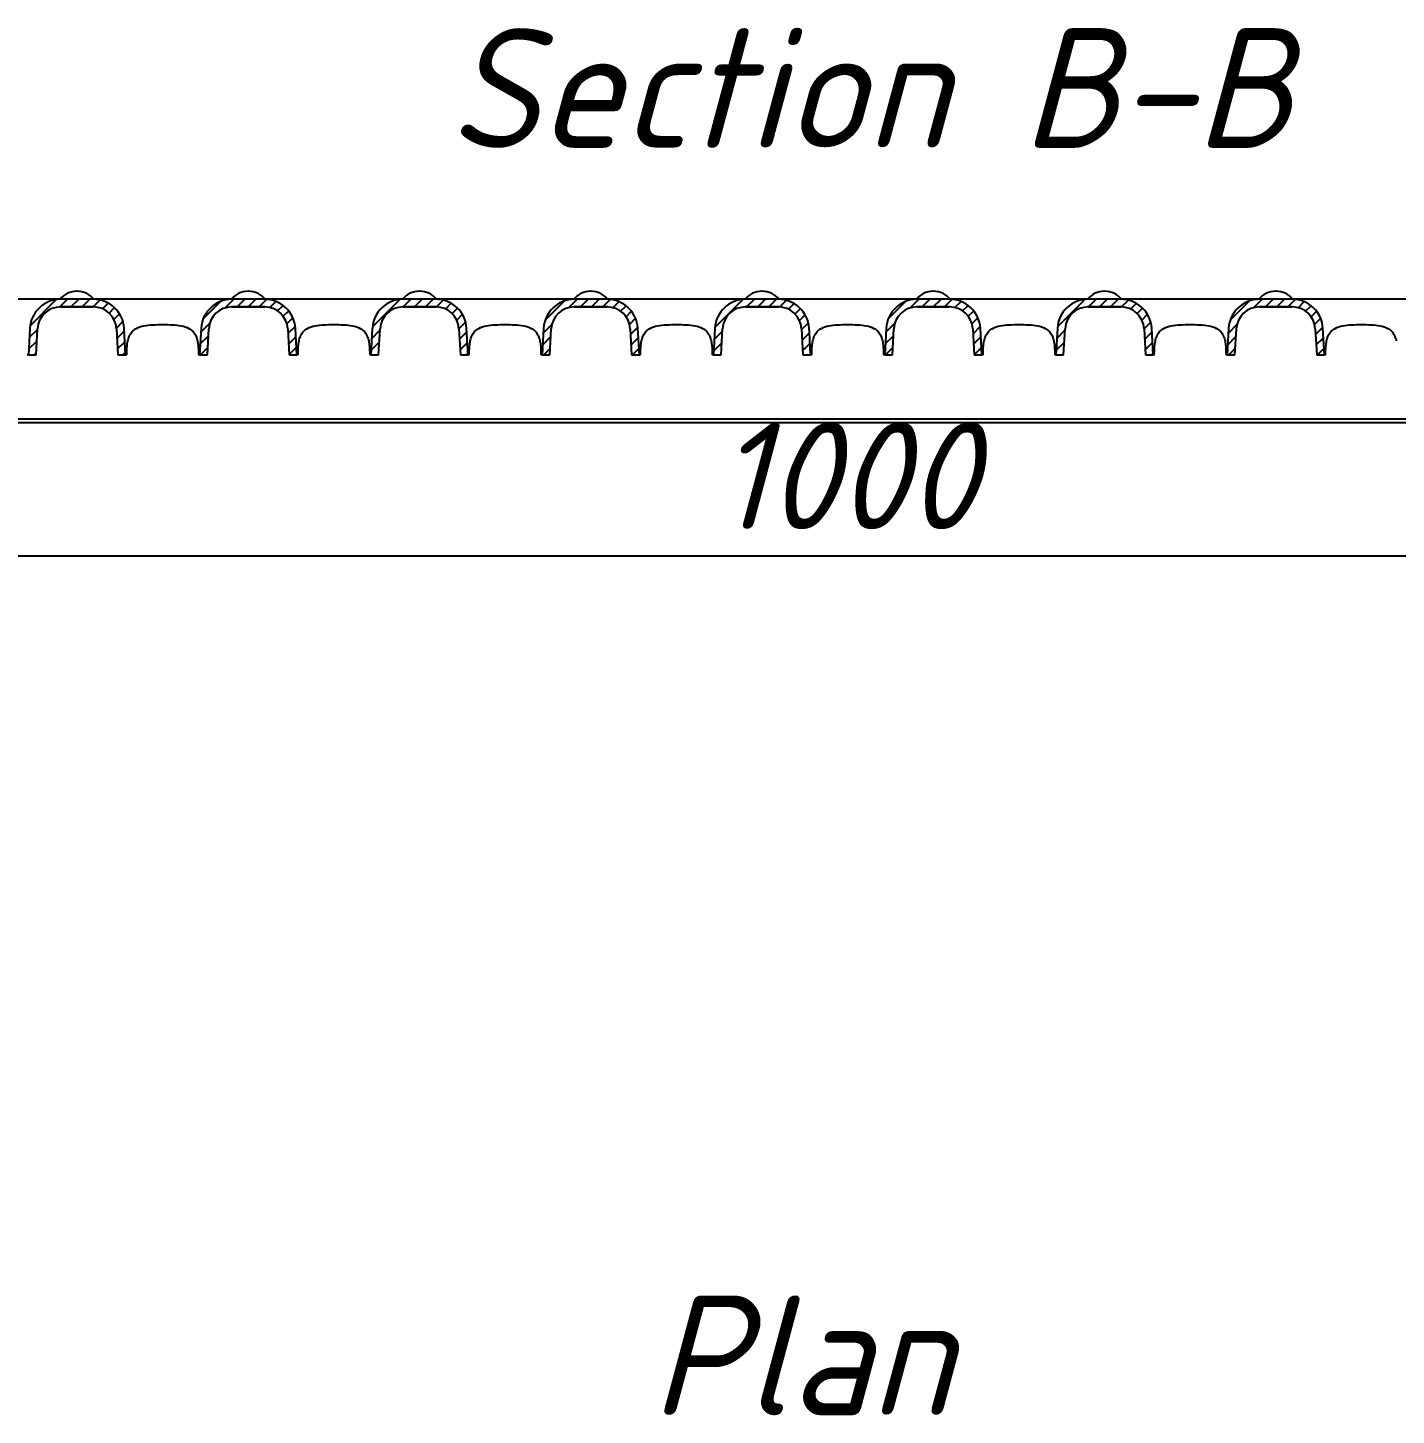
# Model space of a CAD drawing. Header units: millimetres. Extents: x 29006 to 29645, y 5570 to 5801.
# Drawn here: x 29049.02 to 29081.04, y 5766.58 to 5799.04 of the extents above; entities that cross this region are included whole.
import ezdxf

# ---------------------------------------------------------------- set-up
doc = ezdxf.new("R2010")
doc.units = ezdxf.units.MM
doc.styles.add('GOST-2.304_Type-B_italic', font='')
doc.styles.get('GOST-2.304_Type-B_italic').set_extended_font_data('GOST Common', italic=True)
doc.dimstyles.new('ISO-25', dxfattribs={"dimtxt": 2.5, "dimasz": 2.5, "dimexe": 1.25, "dimexo": 0.625, "dimtad": 1, "dimtoh": 1, "dimtxsty": 'GOST-2.304_Type-B_italic', "dimcen": 2.5, "dimadec": 0, "dimazin": 0, "dimtfac": 1, "dimtmove": 0, "dimatfit": 3, "dimfxl": 1, "dimarcsym": 0})

# ---------------------------------------------------------------- blocks, each defined once
blk = doc.blocks.new('*D23')
at = {"color": 0, "lineweight": -2, "transparency": 16777216}
for p, q in [((29018.167, 5792.065), (29018.167, 5785.437)), ((29118.167, 5792.065), (29118.167, 5785.437)), ((29020.667, 5786.687), (29115.667, 5786.687))]:
    blk.add_line(p, q, dxfattribs=at)
at = {"color": 0, "transparency": 16777216}
for points in [[(29020.667, 5787.104), (29020.667, 5786.27), (29018.167, 5786.687)], [(29115.667, 5787.104), (29115.667, 5786.27), (29118.167, 5786.687)]]:
    blk.add_solid(points, dxfattribs=at)
at = {"layer": 'Defpoints', "color": 0, "transparency": 16777216}
for p in [(29018.167, 5792.69), (29118.167, 5792.69), (29118.167, 5786.687)]:
    blk.add_point(p, dxfattribs=at)
at = {"color": 0, "transparency": 16777216, "insert": (29068.167, 5788.562), "char_height": 2.5, "attachment_point": 5, "style": 'GOST-2.304_Type-B_italic'}
blk.add_mtext('1000', dxfattribs=at)

msp = doc.modelspace()

# ---------------------------------------------------------------- linework, layer by layer
at = {"color": 0}
for p, q in [((29050.177, 5792.878), (29050.169, 5792.878)), ((29054.184, 5792.878), (29054.176, 5792.878)), ((29058.191, 5792.878), (29058.183, 5792.878)), ((29062.198, 5792.878), (29062.19, 5792.878)), ((29066.205, 5792.878), (29066.197, 5792.878)), ((29070.212, 5792.878), (29070.204, 5792.878)), ((29074.219, 5792.878), (29074.211, 5792.878)), ((29078.227, 5792.878), (29078.219, 5792.878)), ((29049.776, 5792.69), (29046.562, 5792.69)), ((29049.789, 5792.69), (29049.776, 5792.69)), ((29050.568, 5792.51), (29049.777, 5792.51)), ((29050.556, 5792.69), (29049.789, 5792.69)), ((29049.789, 5792.51), (29050.556, 5792.51)), ((29050.569, 5792.69), (29050.556, 5792.69)), ((29053.797, 5792.69), (29050.569, 5792.69)), ((29054.575, 5792.51), (29053.784, 5792.51)), ((29054.563, 5792.69), (29053.797, 5792.69)), ((29053.797, 5792.51), (29054.563, 5792.51)), ((29057.79, 5792.69), (29054.563, 5792.69)), ((29057.804, 5792.69), (29057.79, 5792.69)), ((29058.582, 5792.51), (29057.791, 5792.51)), ((29058.57, 5792.69), (29057.804, 5792.69)), ((29057.804, 5792.51), (29058.57, 5792.51)), ((29058.584, 5792.69), (29058.57, 5792.69)), ((29061.797, 5792.69), (29058.584, 5792.69)), ((29061.811, 5792.69), (29061.797, 5792.69)), ((29062.59, 5792.51), (29061.798, 5792.51)), ((29062.577, 5792.69), (29061.811, 5792.69)), ((29061.811, 5792.51), (29062.577, 5792.51)), ((29062.591, 5792.69), (29062.577, 5792.69)), ((29065.804, 5792.69), (29062.591, 5792.69)), ((29065.818, 5792.69), (29065.804, 5792.69)), ((29066.597, 5792.51), (29065.806, 5792.51)), ((29066.584, 5792.69), (29065.818, 5792.69)), ((29065.818, 5792.51), (29066.584, 5792.51)), ((29066.598, 5792.69), (29066.584, 5792.69)), ((29068.038, 5792.69), (29066.598, 5792.69)), ((29069.811, 5792.69), (29068.038, 5792.69)), ((29069.825, 5792.69), (29069.811, 5792.69)), ((29070.604, 5792.51), (29069.813, 5792.51)), ((29070.591, 5792.69), (29069.825, 5792.69)), ((29069.825, 5792.51), (29070.591, 5792.51)), ((29070.605, 5792.69), (29070.591, 5792.69)), ((29073.819, 5792.69), (29070.605, 5792.69)), ((29073.832, 5792.69), (29073.819, 5792.69)), ((29074.611, 5792.51), (29073.82, 5792.51)), ((29074.599, 5792.69), (29073.832, 5792.69)), ((29073.832, 5792.51), (29074.599, 5792.51)), ((29074.612, 5792.69), (29074.599, 5792.69)), ((29077.826, 5792.69), (29074.612, 5792.69)), ((29077.839, 5792.69), (29077.826, 5792.69)), ((29078.618, 5792.51), (29077.827, 5792.51)), ((29078.606, 5792.69), (29077.839, 5792.69)), ((29077.839, 5792.51), (29078.606, 5792.51)), ((29078.619, 5792.69), (29078.606, 5792.69)), ((29081.847, 5792.69), (29078.619, 5792.69)), ((29049.069, 5792.009), (29049.035, 5791.392)), ((29049.215, 5791.392), (29049.249, 5791.999)), ((29051.096, 5791.999), (29051.13, 5791.392)), ((29051.31, 5791.392), (29051.276, 5792.009)), ((29053.076, 5792.009), (29053.042, 5791.392)), ((29053.223, 5791.392), (29053.256, 5791.999)), ((29055.103, 5791.999), (29055.137, 5791.392)), ((29055.317, 5791.392), (29055.283, 5792.009)), ((29057.083, 5792.009), (29057.049, 5791.392)), ((29057.23, 5791.392), (29057.263, 5791.999)), ((29059.11, 5791.999), (29059.144, 5791.392)), ((29059.325, 5791.392), (29059.29, 5792.009)), ((29061.09, 5792.009), (29061.056, 5791.392)), ((29061.237, 5791.392), (29061.271, 5791.999)), ((29063.117, 5791.999), (29063.151, 5791.392)), ((29063.332, 5791.392), (29063.297, 5792.009)), ((29065.098, 5792.009), (29065.063, 5791.392)), ((29065.244, 5791.392), (29065.278, 5791.999)), ((29067.125, 5791.999), (29067.158, 5791.392)), ((29067.309, 5791.936), (29067.305, 5792.009)), ((29067.339, 5791.392), (29067.309, 5791.925)), ((29069.105, 5792.009), (29069.071, 5791.392)), ((29069.251, 5791.392), (29069.285, 5791.999)), ((29071.132, 5791.999), (29071.165, 5791.392)), ((29071.346, 5791.392), (29071.312, 5792.009)), ((29073.112, 5792.009), (29073.078, 5791.392)), ((29073.258, 5791.392), (29073.292, 5791.999)), ((29075.139, 5791.999), (29075.173, 5791.392)), ((29075.353, 5791.392), (29075.319, 5792.009)), ((29077.119, 5792.009), (29077.085, 5791.392)), ((29077.265, 5791.392), (29077.299, 5791.999)), ((29079.146, 5791.999), (29079.18, 5791.392)), ((29079.36, 5791.392), (29079.326, 5792.009)), ((29067.328, 5791.507), (29067.328, 5791.584)), ((29049.035, 5791.392), (29049.007, 5791.392)), ((29049.035, 5791.392), (29049.215, 5791.392)), ((29051.13, 5791.392), (29051.31, 5791.392)), ((29051.338, 5791.392), (29051.31, 5791.392)), ((29053.042, 5791.392), (29053.014, 5791.392)), ((29053.042, 5791.392), (29053.223, 5791.392)), ((29055.137, 5791.392), (29055.317, 5791.392)), ((29055.345, 5791.392), (29055.317, 5791.392)), ((29057.049, 5791.392), (29057.022, 5791.392)), ((29057.049, 5791.392), (29057.23, 5791.392)), ((29059.144, 5791.392), (29059.325, 5791.392)), ((29059.352, 5791.392), (29059.325, 5791.392)), ((29061.056, 5791.392), (29061.029, 5791.392)), ((29061.056, 5791.392), (29061.237, 5791.392)), ((29063.151, 5791.392), (29063.332, 5791.392)), ((29063.359, 5791.392), (29063.332, 5791.392)), ((29065.063, 5791.392), (29065.036, 5791.392)), ((29065.063, 5791.392), (29065.244, 5791.392)), ((29067.158, 5791.392), (29067.339, 5791.392)), ((29067.366, 5791.392), (29067.339, 5791.392)), ((29069.071, 5791.392), (29069.043, 5791.392)), ((29069.071, 5791.392), (29069.251, 5791.392)), ((29071.165, 5791.392), (29071.346, 5791.392)), ((29071.374, 5791.392), (29071.346, 5791.392)), ((29073.078, 5791.392), (29073.05, 5791.392)), ((29073.078, 5791.392), (29073.258, 5791.392)), ((29075.173, 5791.392), (29075.353, 5791.392)), ((29075.381, 5791.392), (29075.353, 5791.392)), ((29077.085, 5791.392), (29077.057, 5791.392)), ((29077.085, 5791.392), (29077.265, 5791.392)), ((29079.18, 5791.392), (29079.36, 5791.392)), ((29079.388, 5791.392), (29079.36, 5791.392)), ((29024.661, 5789.89), (29068.126, 5789.89)), ((29068.126, 5789.89), (29111.749, 5789.89)), ((29024.661, 5789.804), (29068.038, 5789.804)), ((29068.038, 5789.804), (29111.749, 5789.804))]:
    msp.add_line(p, q, dxfattribs=at)
at = {"color": 0, "linetype": 'Continuous'}
for p, q in [((29049.075, 5792.07), (29049.688, 5792.683)), ((29049.774, 5792.51), (29049.954, 5792.69)), ((29050.033, 5792.51), (29050.213, 5792.69)), ((29050.292, 5792.51), (29050.473, 5792.69)), ((29050.551, 5792.51), (29050.714, 5792.673)), ((29050.767, 5792.467), (29050.902, 5792.602)), ((29050.924, 5792.365), (29051.052, 5792.493)), ((29053.125, 5792.233), (29053.533, 5792.64)), ((29053.637, 5792.486), (29053.842, 5792.69)), ((29053.921, 5792.51), (29054.101, 5792.69)), ((29054.18, 5792.51), (29054.36, 5792.69)), ((29054.439, 5792.51), (29054.617, 5792.688)), ((29054.684, 5792.496), (29054.828, 5792.64)), ((29054.865, 5792.418), (29054.994, 5792.547)), ((29057.087, 5792.048), (29057.725, 5792.686)), ((29057.808, 5792.51), (29057.988, 5792.69)), ((29058.067, 5792.51), (29058.248, 5792.69)), ((29058.326, 5792.51), (29058.507, 5792.69)), ((29058.585, 5792.51), (29058.744, 5792.669)), ((29058.795, 5792.461), (29058.929, 5792.595)), ((29058.949, 5792.355), (29059.077, 5792.483)), ((29061.128, 5792.202), (29061.578, 5792.652)), ((29061.679, 5792.494), (29061.876, 5792.69)), ((29061.955, 5792.51), (29062.135, 5792.69)), ((29062.214, 5792.51), (29062.394, 5792.69)), ((29062.473, 5792.51), (29062.65, 5792.687)), ((29062.714, 5792.492), (29062.856, 5792.634)), ((29062.891, 5792.41), (29063.02, 5792.539)), ((29065.099, 5792.026), (29065.761, 5792.688)), ((29065.842, 5792.51), (29066.023, 5792.69)), ((29066.101, 5792.51), (29066.282, 5792.69)), ((29066.361, 5792.51), (29066.541, 5792.69)), ((29066.619, 5792.509), (29066.775, 5792.665)), ((29066.823, 5792.454), (29066.956, 5792.587)), ((29066.973, 5792.345), (29067.101, 5792.473)), ((29069.153, 5792.232), (29069.562, 5792.641)), ((29069.667, 5792.487), (29069.871, 5792.69)), ((29069.95, 5792.51), (29070.13, 5792.69)), ((29070.209, 5792.51), (29070.389, 5792.69)), ((29070.468, 5792.51), (29070.647, 5792.688)), ((29070.714, 5792.496), (29070.857, 5792.64)), ((29070.894, 5792.418), (29071.023, 5792.547)), ((29073.115, 5792.047), (29073.754, 5792.686)), ((29073.837, 5792.51), (29074.018, 5792.69)), ((29074.097, 5792.51), (29074.277, 5792.69)), ((29074.356, 5792.51), (29074.536, 5792.69)), ((29074.615, 5792.51), (29074.774, 5792.669)), ((29074.825, 5792.461), (29074.958, 5792.594)), ((29074.978, 5792.355), (29075.106, 5792.482)), ((29077.156, 5792.2), (29077.608, 5792.652)), ((29077.709, 5792.494), (29077.905, 5792.69)), ((29077.984, 5792.51), (29078.164, 5792.69)), ((29078.243, 5792.51), (29078.424, 5792.69)), ((29078.502, 5792.51), (29078.679, 5792.687)), ((29078.744, 5792.492), (29078.886, 5792.634)), ((29078.92, 5792.409), (29079.049, 5792.538)), ((29051.036, 5792.218), (29051.168, 5792.35)), ((29051.095, 5792.017), (29051.248, 5792.17)), ((29053.071, 5791.92), (29053.279, 5792.128)), ((29054.997, 5792.291), (29055.126, 5792.42)), ((29055.083, 5792.118), (29055.224, 5792.258)), ((29059.057, 5792.204), (29059.19, 5792.337)), ((29059.11, 5791.998), (29059.267, 5792.155)), ((29063.02, 5792.28), (29063.149, 5792.409)), ((29063.102, 5792.102), (29063.244, 5792.244)), ((29067.078, 5792.191), (29067.212, 5792.325)), ((29067.126, 5791.979), (29067.285, 5792.139)), ((29069.1, 5791.919), (29069.308, 5792.127)), ((29071.026, 5792.291), (29071.155, 5792.419)), ((29071.112, 5792.117), (29071.253, 5792.258)), ((29075.086, 5792.204), (29075.219, 5792.337)), ((29075.139, 5791.997), (29075.296, 5792.154)), ((29079.049, 5792.279), (29079.178, 5792.408)), ((29079.13, 5792.101), (29079.273, 5792.244)), ((29049.057, 5791.793), (29049.248, 5791.985)), ((29051.109, 5791.771), (29051.28, 5791.943)), ((29053.056, 5791.646), (29053.247, 5791.837)), ((29055.109, 5791.885), (29055.279, 5792.055)), ((29055.123, 5791.639), (29055.294, 5791.81)), ((29057.07, 5791.772), (29057.261, 5791.964)), ((29059.124, 5791.753), (29059.295, 5791.924)), ((29061.069, 5791.625), (29061.26, 5791.816)), ((29061.084, 5791.899), (29061.286, 5792.101)), ((29063.125, 5791.866), (29063.295, 5792.037)), ((29065.083, 5791.751), (29065.275, 5791.942)), ((29067.139, 5791.734), (29067.31, 5791.905)), ((29069.085, 5791.645), (29069.276, 5791.836)), ((29071.138, 5791.884), (29071.308, 5792.054)), ((29071.152, 5791.639), (29071.323, 5791.81)), ((29073.099, 5791.771), (29073.29, 5791.963)), ((29075.153, 5791.752), (29075.324, 5791.923)), ((29077.098, 5791.624), (29077.289, 5791.815)), ((29077.113, 5791.898), (29077.314, 5792.1)), ((29079.153, 5791.865), (29079.324, 5792.036)), ((29049.042, 5791.519), (29049.233, 5791.71)), ((29051.122, 5791.526), (29051.293, 5791.697)), ((29053.061, 5791.392), (29053.232, 5791.562)), ((29055.137, 5791.394), (29055.308, 5791.565)), ((29057.055, 5791.498), (29057.246, 5791.689)), ((29059.138, 5791.507), (29059.309, 5791.678)), ((29061.096, 5791.392), (29061.245, 5791.541)), ((29063.138, 5791.62), (29063.31, 5791.792)), ((29063.169, 5791.392), (29063.323, 5791.546)), ((29065.068, 5791.477), (29065.259, 5791.668)), ((29067.153, 5791.488), (29067.324, 5791.659)), ((29069.091, 5791.392), (29069.261, 5791.562)), ((29071.165, 5791.393), (29071.337, 5791.564)), ((29073.084, 5791.497), (29073.275, 5791.688)), ((29075.166, 5791.506), (29075.337, 5791.678)), ((29077.125, 5791.392), (29077.274, 5791.541)), ((29079.167, 5791.62), (29079.338, 5791.791)), ((29079.198, 5791.392), (29079.352, 5791.545)), ((29049.174, 5791.392), (29049.218, 5791.436)), ((29051.247, 5791.392), (29051.307, 5791.452)), ((29057.208, 5791.392), (29057.231, 5791.415)), ((29059.281, 5791.392), (29059.322, 5791.433)), ((29065.242, 5791.392), (29065.244, 5791.394)), ((29067.316, 5791.392), (29067.338, 5791.414)), ((29073.237, 5791.392), (29073.26, 5791.414)), ((29075.311, 5791.392), (29075.351, 5791.432))]:
    msp.add_line(p, q, dxfattribs=at)
at = {"color": 0, "flags": 128}
for points in [[(29051.338, 5791.392), (29051.338, 5791.426), (29051.338, 5791.461), (29051.338, 5791.495), (29051.34, 5791.528), (29051.341, 5791.562), (29051.344, 5791.594), (29051.347, 5791.626), (29051.351, 5791.657), (29051.356, 5791.687), (29051.361, 5791.716), (29051.368, 5791.744), (29051.375, 5791.771), (29051.383, 5791.797), (29051.393, 5791.821), (29051.404, 5791.846), (29051.416, 5791.869), (29051.43, 5791.892), (29051.446, 5791.913), (29051.462, 5791.933), (29051.48, 5791.951), (29051.5, 5791.968), (29051.52, 5791.983), (29051.54, 5791.997), (29051.562, 5792.009)], [(29051.562, 5792.009), (29051.602, 5792.028), (29051.645, 5792.044), (29051.69, 5792.057), (29051.738, 5792.068), (29051.788, 5792.076), (29051.84, 5792.083), (29051.893, 5792.088), (29051.949, 5792.092), (29052.005, 5792.095), (29052.062, 5792.097), (29052.119, 5792.098), (29052.177, 5792.099), (29052.235, 5792.098), (29052.293, 5792.097), (29052.35, 5792.095), (29052.406, 5792.092), (29052.461, 5792.088), (29052.514, 5792.083), (29052.566, 5792.076), (29052.616, 5792.067), (29052.663, 5792.057), (29052.708, 5792.044), (29052.75, 5792.028), (29052.79, 5792.009)], [(29052.79, 5792.009), (29052.812, 5791.997), (29052.833, 5791.983), (29052.853, 5791.968), (29052.872, 5791.951), (29052.89, 5791.933), (29052.907, 5791.913), (29052.922, 5791.892), (29052.936, 5791.869), (29052.948, 5791.846), (29052.959, 5791.821), (29052.969, 5791.797), (29052.977, 5791.771), (29052.984, 5791.744), (29052.991, 5791.716), (29052.996, 5791.687), (29053.001, 5791.657), (29053.005, 5791.626), (29053.008, 5791.594), (29053.011, 5791.562), (29053.013, 5791.528), (29053.014, 5791.495), (29053.014, 5791.461), (29053.015, 5791.426), (29053.014, 5791.392)], [(29055.345, 5791.392), (29055.345, 5791.426), (29055.345, 5791.461), (29055.346, 5791.495), (29055.347, 5791.528), (29055.349, 5791.562), (29055.351, 5791.594), (29055.354, 5791.626), (29055.358, 5791.657), (29055.363, 5791.687), (29055.369, 5791.716), (29055.375, 5791.744), (29055.382, 5791.771), (29055.391, 5791.797), (29055.4, 5791.821), (29055.411, 5791.846), (29055.423, 5791.869), (29055.437, 5791.892), (29055.453, 5791.913), (29055.47, 5791.933), (29055.488, 5791.951), (29055.507, 5791.968), (29055.527, 5791.983), (29055.547, 5791.997), (29055.569, 5792.009)], [(29055.569, 5792.009), (29055.609, 5792.028), (29055.652, 5792.044), (29055.697, 5792.057), (29055.745, 5792.068), (29055.795, 5792.076), (29055.847, 5792.083), (29055.901, 5792.088), (29055.956, 5792.092), (29056.012, 5792.095), (29056.069, 5792.097), (29056.126, 5792.098), (29056.184, 5792.099), (29056.242, 5792.098), (29056.3, 5792.097), (29056.357, 5792.095), (29056.413, 5792.092), (29056.468, 5792.088), (29056.521, 5792.083), (29056.573, 5792.076), (29056.623, 5792.067), (29056.67, 5792.057), (29056.715, 5792.044), (29056.757, 5792.028), (29056.797, 5792.009)], [(29056.797, 5792.009), (29056.819, 5791.997), (29056.84, 5791.983), (29056.86, 5791.968), (29056.879, 5791.951), (29056.897, 5791.933), (29056.914, 5791.913), (29056.929, 5791.892), (29056.943, 5791.869), (29056.956, 5791.846), (29056.966, 5791.821), (29056.976, 5791.797), (29056.984, 5791.771), (29056.992, 5791.744), (29056.998, 5791.716), (29057.004, 5791.687), (29057.008, 5791.657), (29057.012, 5791.626), (29057.015, 5791.594), (29057.018, 5791.562), (29057.02, 5791.528), (29057.021, 5791.495), (29057.022, 5791.461), (29057.022, 5791.426), (29057.022, 5791.392)], [(29059.352, 5791.392), (29059.352, 5791.426), (29059.352, 5791.461), (29059.353, 5791.495), (29059.354, 5791.528), (29059.356, 5791.562), (29059.358, 5791.594), (29059.361, 5791.626), (29059.365, 5791.657), (29059.37, 5791.687), (29059.376, 5791.716), (29059.382, 5791.744), (29059.389, 5791.771), (29059.398, 5791.797), (29059.407, 5791.821), (29059.418, 5791.846), (29059.431, 5791.869), (29059.444, 5791.892), (29059.46, 5791.913), (29059.477, 5791.933), (29059.495, 5791.951), (29059.514, 5791.968), (29059.534, 5791.983), (29059.555, 5791.997), (29059.576, 5792.009)], [(29059.576, 5792.009), (29059.616, 5792.028), (29059.659, 5792.044), (29059.704, 5792.057), (29059.752, 5792.068), (29059.802, 5792.076), (29059.854, 5792.083), (29059.908, 5792.088), (29059.963, 5792.092), (29060.019, 5792.095), (29060.076, 5792.097), (29060.134, 5792.098), (29060.191, 5792.099), (29060.249, 5792.098), (29060.307, 5792.097), (29060.364, 5792.095), (29060.42, 5792.092), (29060.475, 5792.088), (29060.528, 5792.083), (29060.58, 5792.076), (29060.63, 5792.067), (29060.677, 5792.057), (29060.722, 5792.044), (29060.764, 5792.028), (29060.804, 5792.009)], [(29060.804, 5792.009), (29060.826, 5791.997), (29060.847, 5791.983), (29060.867, 5791.968), (29060.886, 5791.951), (29060.904, 5791.933), (29060.921, 5791.913), (29060.936, 5791.892), (29060.95, 5791.869), (29060.963, 5791.846), (29060.974, 5791.821), (29060.983, 5791.797), (29060.991, 5791.771), (29060.999, 5791.744), (29061.005, 5791.716), (29061.011, 5791.687), (29061.015, 5791.657), (29061.019, 5791.626), (29061.023, 5791.594), (29061.025, 5791.562), (29061.027, 5791.528), (29061.028, 5791.495), (29061.029, 5791.461), (29061.029, 5791.426), (29061.029, 5791.392)], [(29063.359, 5791.392), (29063.359, 5791.426), (29063.359, 5791.461), (29063.36, 5791.495), (29063.361, 5791.528), (29063.363, 5791.562), (29063.365, 5791.594), (29063.369, 5791.626), (29063.373, 5791.657), (29063.377, 5791.687), (29063.383, 5791.716), (29063.389, 5791.744), (29063.397, 5791.771), (29063.405, 5791.797), (29063.414, 5791.821), (29063.425, 5791.846), (29063.438, 5791.869), (29063.452, 5791.892), (29063.467, 5791.913), (29063.484, 5791.933), (29063.502, 5791.951), (29063.521, 5791.968), (29063.541, 5791.983), (29063.562, 5791.997), (29063.584, 5792.009)], [(29063.584, 5792.009), (29063.624, 5792.028), (29063.666, 5792.044), (29063.711, 5792.057), (29063.759, 5792.068), (29063.809, 5792.076), (29063.861, 5792.083), (29063.915, 5792.088), (29063.97, 5792.092), (29064.026, 5792.095), (29064.083, 5792.097), (29064.141, 5792.098), (29064.199, 5792.099), (29064.256, 5792.098), (29064.314, 5792.097), (29064.371, 5792.095), (29064.427, 5792.092), (29064.482, 5792.088), (29064.536, 5792.083), (29064.588, 5792.076), (29064.637, 5792.067), (29064.684, 5792.057), (29064.729, 5792.044), (29064.772, 5792.028), (29064.812, 5792.009)], [(29064.812, 5792.009), (29064.833, 5791.997), (29064.854, 5791.983), (29064.874, 5791.968), (29064.893, 5791.951), (29064.911, 5791.933), (29064.928, 5791.913), (29064.944, 5791.892), (29064.957, 5791.869), (29064.97, 5791.846), (29064.981, 5791.821), (29064.99, 5791.797), (29064.999, 5791.771), (29065.006, 5791.744), (29065.012, 5791.716), (29065.018, 5791.687), (29065.023, 5791.657), (29065.027, 5791.626), (29065.03, 5791.594), (29065.032, 5791.562), (29065.034, 5791.528), (29065.035, 5791.495), (29065.036, 5791.461), (29065.036, 5791.426), (29065.036, 5791.392)], [(29067.366, 5791.392), (29067.366, 5791.426), (29067.366, 5791.461), (29067.367, 5791.495), (29067.368, 5791.528), (29067.37, 5791.562), (29067.373, 5791.594), (29067.376, 5791.626), (29067.38, 5791.657), (29067.384, 5791.687), (29067.39, 5791.716), (29067.396, 5791.744), (29067.404, 5791.771), (29067.412, 5791.797), (29067.421, 5791.821), (29067.432, 5791.846), (29067.445, 5791.869), (29067.459, 5791.892), (29067.474, 5791.913), (29067.491, 5791.933), (29067.509, 5791.951), (29067.528, 5791.968), (29067.548, 5791.983), (29067.569, 5791.997), (29067.591, 5792.009)], [(29067.591, 5792.009), (29067.631, 5792.028), (29067.673, 5792.044), (29067.718, 5792.057), (29067.766, 5792.068), (29067.816, 5792.076), (29067.868, 5792.083), (29067.922, 5792.088), (29067.977, 5792.092), (29068.033, 5792.095), (29068.09, 5792.097), (29068.148, 5792.098), (29068.206, 5792.099), (29068.264, 5792.098), (29068.321, 5792.097), (29068.378, 5792.095), (29068.434, 5792.092), (29068.489, 5792.088), (29068.543, 5792.083), (29068.595, 5792.076), (29068.644, 5792.067), (29068.692, 5792.057), (29068.736, 5792.044), (29068.779, 5792.028), (29068.819, 5792.009)], [(29068.819, 5792.009), (29068.841, 5791.997), (29068.861, 5791.983), (29068.881, 5791.968), (29068.9, 5791.951), (29068.918, 5791.933), (29068.935, 5791.913), (29068.951, 5791.892), (29068.965, 5791.869), (29068.977, 5791.846), (29068.988, 5791.821), (29068.997, 5791.797), (29069.006, 5791.771), (29069.013, 5791.744), (29069.019, 5791.716), (29069.025, 5791.687), (29069.03, 5791.657), (29069.034, 5791.626), (29069.037, 5791.594), (29069.039, 5791.562), (29069.041, 5791.528), (29069.042, 5791.495), (29069.043, 5791.461), (29069.043, 5791.426), (29069.043, 5791.392)], [(29071.374, 5791.392), (29071.373, 5791.426), (29071.374, 5791.461), (29071.374, 5791.495), (29071.375, 5791.528), (29071.377, 5791.562), (29071.38, 5791.594), (29071.383, 5791.626), (29071.387, 5791.657), (29071.392, 5791.687), (29071.397, 5791.716), (29071.404, 5791.744), (29071.411, 5791.771), (29071.419, 5791.797), (29071.429, 5791.821), (29071.44, 5791.846), (29071.452, 5791.869), (29071.466, 5791.892), (29071.481, 5791.913), (29071.498, 5791.933), (29071.516, 5791.951), (29071.535, 5791.968), (29071.555, 5791.983), (29071.576, 5791.997), (29071.598, 5792.009)], [(29071.598, 5792.009), (29071.638, 5792.028), (29071.68, 5792.044), (29071.726, 5792.057), (29071.773, 5792.068), (29071.824, 5792.076), (29071.876, 5792.083), (29071.929, 5792.088), (29071.984, 5792.092), (29072.041, 5792.095), (29072.098, 5792.097), (29072.155, 5792.098), (29072.213, 5792.099), (29072.271, 5792.098), (29072.328, 5792.097), (29072.385, 5792.095), (29072.441, 5792.092), (29072.496, 5792.088), (29072.55, 5792.083), (29072.602, 5792.076), (29072.652, 5792.067), (29072.699, 5792.057), (29072.744, 5792.044), (29072.786, 5792.028), (29072.826, 5792.009)], [(29072.826, 5792.009), (29072.848, 5791.997), (29072.868, 5791.983), (29072.888, 5791.968), (29072.907, 5791.951), (29072.926, 5791.933), (29072.942, 5791.913), (29072.958, 5791.892), (29072.972, 5791.869), (29072.984, 5791.846), (29072.995, 5791.821), (29073.005, 5791.797), (29073.013, 5791.771), (29073.02, 5791.744), (29073.027, 5791.716), (29073.032, 5791.687), (29073.037, 5791.657), (29073.041, 5791.626), (29073.044, 5791.594), (29073.047, 5791.562), (29073.048, 5791.528), (29073.05, 5791.495), (29073.05, 5791.461), (29073.05, 5791.426), (29073.05, 5791.392)], [(29075.381, 5791.392), (29075.38, 5791.426), (29075.381, 5791.461), (29075.381, 5791.495), (29075.383, 5791.528), (29075.384, 5791.562), (29075.387, 5791.594), (29075.39, 5791.626), (29075.394, 5791.657), (29075.399, 5791.687), (29075.404, 5791.716), (29075.411, 5791.744), (29075.418, 5791.771), (29075.426, 5791.797), (29075.436, 5791.821), (29075.447, 5791.846), (29075.459, 5791.869), (29075.473, 5791.892), (29075.488, 5791.913), (29075.505, 5791.933), (29075.523, 5791.951), (29075.543, 5791.968), (29075.563, 5791.983), (29075.583, 5791.997), (29075.605, 5792.009)], [(29075.605, 5792.009), (29075.645, 5792.028), (29075.688, 5792.044), (29075.733, 5792.057), (29075.781, 5792.068), (29075.831, 5792.076), (29075.883, 5792.083), (29075.936, 5792.088), (29075.991, 5792.092), (29076.048, 5792.095), (29076.105, 5792.097), (29076.162, 5792.098), (29076.22, 5792.099), (29076.278, 5792.098), (29076.336, 5792.097), (29076.392, 5792.095), (29076.449, 5792.092), (29076.503, 5792.088), (29076.557, 5792.083), (29076.609, 5792.076), (29076.659, 5792.067), (29076.706, 5792.057), (29076.751, 5792.044), (29076.793, 5792.028), (29076.833, 5792.009)], [(29076.833, 5792.009), (29076.855, 5791.997), (29076.876, 5791.983), (29076.895, 5791.968), (29076.915, 5791.951), (29076.933, 5791.933), (29076.95, 5791.913), (29076.965, 5791.892), (29076.979, 5791.869), (29076.991, 5791.846), (29077.002, 5791.821), (29077.012, 5791.797), (29077.02, 5791.771), (29077.027, 5791.744), (29077.034, 5791.716), (29077.039, 5791.687), (29077.044, 5791.657), (29077.048, 5791.626), (29077.051, 5791.594), (29077.054, 5791.562), (29077.056, 5791.528), (29077.057, 5791.495), (29077.057, 5791.461), (29077.058, 5791.426), (29077.057, 5791.392)], [(29079.388, 5791.392), (29079.388, 5791.426), (29079.388, 5791.461), (29079.388, 5791.495), (29079.39, 5791.528), (29079.392, 5791.562), (29079.394, 5791.594), (29079.397, 5791.626), (29079.401, 5791.657), (29079.406, 5791.687), (29079.411, 5791.716), (29079.418, 5791.744), (29079.425, 5791.771), (29079.434, 5791.797), (29079.443, 5791.821), (29079.454, 5791.846), (29079.466, 5791.869), (29079.48, 5791.892), (29079.496, 5791.913), (29079.512, 5791.933), (29079.531, 5791.951), (29079.55, 5791.968), (29079.57, 5791.983), (29079.59, 5791.997), (29079.612, 5792.009)], [(29079.612, 5792.009), (29079.652, 5792.028), (29079.695, 5792.044), (29079.74, 5792.057), (29079.788, 5792.068), (29079.838, 5792.076), (29079.89, 5792.083), (29079.943, 5792.088), (29079.999, 5792.092), (29080.055, 5792.095), (29080.112, 5792.097), (29080.169, 5792.098), (29080.227, 5792.099), (29080.285, 5792.098), (29080.343, 5792.097), (29080.4, 5792.095), (29080.456, 5792.092), (29080.511, 5792.088), (29080.564, 5792.083), (29080.616, 5792.076), (29080.666, 5792.067), (29080.713, 5792.057), (29080.758, 5792.044), (29080.8, 5792.028), (29080.84, 5792.009)], [(29080.84, 5792.009), (29080.862, 5791.997), (29080.883, 5791.983), (29080.903, 5791.968), (29080.922, 5791.951), (29080.94, 5791.933), (29080.957, 5791.913), (29080.972, 5791.892), (29080.986, 5791.869), (29080.999, 5791.846), (29081.009, 5791.821), (29081.019, 5791.797), (29081.027, 5791.771), (29081.035, 5791.744), (29081.041, 5791.716)]]:
    msp.add_lwpolyline(points, dxfattribs=at)
at = {"color": 0}
for centre, radius, start, end in [((29050.169, 5792.373), 0.505, 90, 141.0575), ((29050.177, 5792.373), 0.505, 38.9425, 90), ((29054.176, 5792.373), 0.505, 90, 141.0575), ((29054.184, 5792.373), 0.505, 38.9425, 90), ((29058.183, 5792.373), 0.505, 90, 141.0575), ((29058.191, 5792.373), 0.505, 38.9425, 90), ((29062.19, 5792.373), 0.505, 90, 141.0575), ((29062.198, 5792.373), 0.505, 38.9425, 90), ((29066.197, 5792.373), 0.505, 90, 141.0575), ((29066.205, 5792.373), 0.505, 38.9425, 90), ((29070.204, 5792.373), 0.505, 90, 141.0575), ((29070.212, 5792.373), 0.505, 38.9425, 90), ((29074.211, 5792.373), 0.505, 90, 141.0575), ((29074.219, 5792.373), 0.505, 38.9425, 90), ((29078.219, 5792.373), 0.505, 90, 141.0575), ((29078.227, 5792.373), 0.505, 38.9425, 90), ((29049.789, 5791.969), 0.721, 90, 176.8202), ((29049.789, 5791.969), 0.541, 90, 176.8202), ((29050.556, 5791.969), 0.721, 3.1798, 90), ((29050.556, 5791.969), 0.541, 3.1798, 90), ((29053.797, 5791.969), 0.721, 90, 176.8202), ((29053.797, 5791.969), 0.541, 90, 176.8202), ((29054.563, 5791.969), 0.721, 3.1798, 90), ((29054.563, 5791.969), 0.541, 3.1798, 90), ((29057.804, 5791.969), 0.721, 90, 176.8202), ((29057.804, 5791.969), 0.541, 90, 176.8202), ((29058.57, 5791.969), 0.721, 3.1798, 90), ((29058.57, 5791.969), 0.541, 3.1798, 90), ((29061.811, 5791.969), 0.721, 90, 176.8202), ((29061.811, 5791.969), 0.541, 90, 176.8202), ((29062.577, 5791.969), 0.721, 3.1798, 90), ((29062.577, 5791.969), 0.541, 3.1798, 90), ((29065.818, 5791.969), 0.721, 90, 176.8202), ((29065.818, 5791.969), 0.541, 90, 176.8202), ((29066.584, 5791.969), 0.721, 3.1798, 90), ((29066.584, 5791.969), 0.541, 3.1798, 90), ((29069.825, 5791.969), 0.721, 90, 176.8202), ((29069.825, 5791.969), 0.541, 90, 176.8202), ((29070.591, 5791.969), 0.721, 3.1798, 90), ((29070.591, 5791.969), 0.541, 3.1798, 90), ((29073.832, 5791.969), 0.721, 90, 176.8202), ((29073.832, 5791.969), 0.541, 90, 176.8202), ((29074.599, 5791.969), 0.721, 3.1798, 90), ((29074.599, 5791.969), 0.541, 3.1798, 90), ((29077.839, 5791.969), 0.721, 90, 176.8202), ((29077.839, 5791.969), 0.541, 90, 176.8202), ((29078.606, 5791.969), 0.721, 3.1798, 90), ((29078.606, 5791.969), 0.541, 3.1798, 90)]:
    msp.add_arc(centre, radius, start, end, dxfattribs=at)

# ---------------------------------------------------------------- texts
at = {"color": 0, "char_height": 2.8, "attachment_point": 1, "style": 'GOST-2.304_Type-B_italic'}
for s, insert in [('Section В-В', (29058.859, 5799.032)), ('Plan', (29063.593, 5769.382))]:
    msp.add_mtext_dynamic_manual_height_columns(s, width=21060, gutter_width=12.5, heights=[0], dxfattribs=dict(at, insert=insert))

# ---------------------------------------------------------------- dimensions: what is measured, and where the dimension line sits
at = {"color": 0}
dim = msp.add_linear_dim(base=(29118.167, 5786.687), p1=(29018.167, 5792.69), p2=(29118.167, 5792.69), text='1000', dimstyle='ISO-25', dxfattribs=at)
dim.commit()
dim.dimension.update_dxf_attribs({"geometry": '*D23', "text_midpoint": (29068.167, 5788.562)})

doc.saveas('drawing.dxf')
